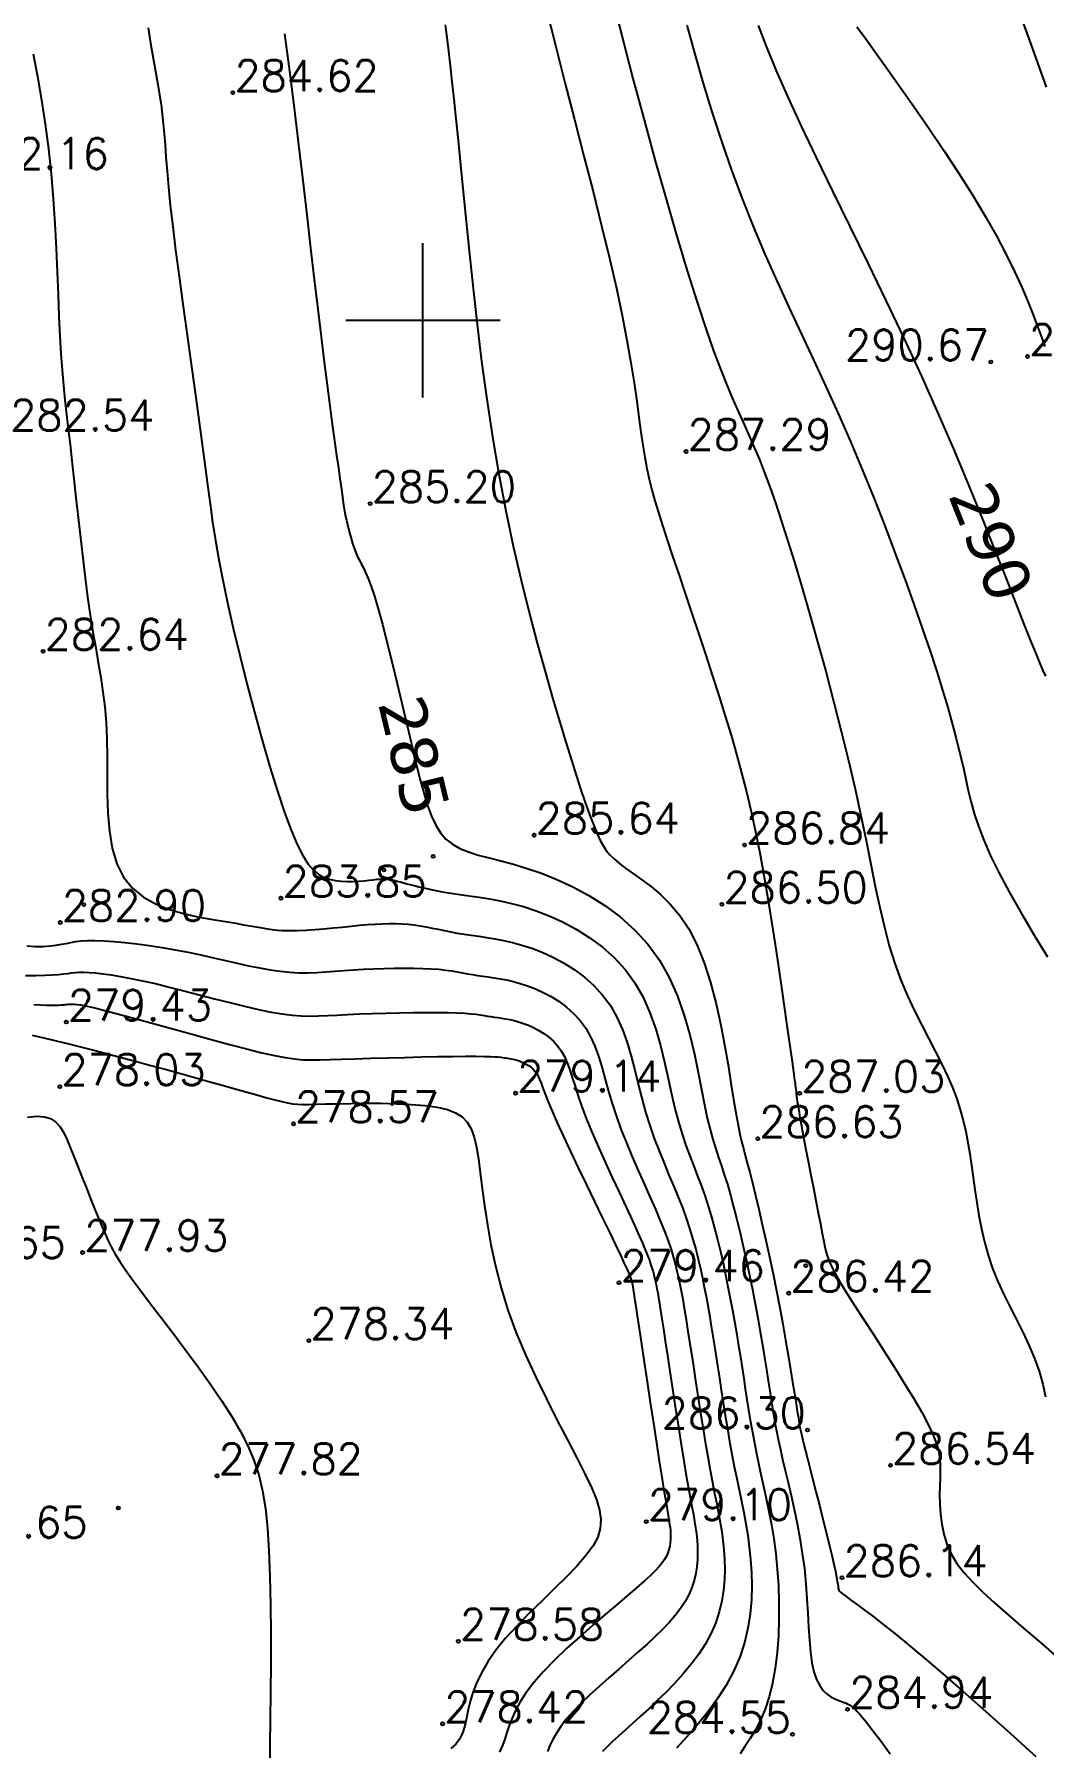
# Model space of a CAD drawing. Extents: x 524954 to 526204, y 9523489 to 9524010.
# Drawn here: x 525587.4 to 525620.1, y 9523853.8 to 9523909.3 of the extents above; entities that cross this region are included whole.
import ezdxf
from ezdxf.enums import TextEntityAlignment as Align

# ---------------------------------------------------------------- set-up
doc = ezdxf.new("R2010")
doc.units = 0
doc.header["$PDMODE"] = 33
doc.header["$PDSIZE"] = 0.1
for name, color, linetype in [('Carroyage', 7, 'Continuous'), ('CN_01_00', 3, 'Continuous'), ('CN_02_00', 4, 'Continuous'), ('CN_05_00', 6, 'Continuous'), ('CN_10_00', 1, 'Continuous'), ('Cotation Courbes de niveau', 7, 'Continuous'), ('TopoAlt', 3, 'Continuous'), ('TOPOJIS', 7, 'Continuous')]:
    doc.layers.add(name, color=color, linetype=linetype)
doc.styles.add('Simplex 1.0', font='Simplex.shx', dxfattribs={"width": 0.99, "height": 1})
doc.styles.add('Verdana 1.0', font='verdana.ttf', dxfattribs={"width": 0.99, "height": 1})

# ---------------------------------------------------------------- blocks, each defined once
blk = doc.blocks.new('TCPOINT M')
at = {"color": 0}
blk.add_point((0, 0), dxfattribs=at)
at = {"layer": 'TopoAlt', "style": 'Simplex 1.0', "width": 0.99}
blk.add_attdef('ALT', (0.15, 0.15), '', height=1, dxfattribs=at)

msp = doc.modelspace()

# ---------------------------------------------------------------- linework, layer by layer
at = {"layer": 'Carroyage'}
for p, q in [((525600, 9523897.5), (525600, 9523902.5)), ((525597.5, 9523900), (525602.5, 9523900))]:
    msp.add_line(p, q, dxfattribs=at)
at = {"layer": 'CN_01_00', "flags": 128}
for points, elevation in [([(525603.99, 9523910.092), (525604.286, 9523908.903), (525604.593, 9523907.702), (525604.902, 9523906.502), (525605.208, 9523905.318), (525605.504, 9523904.166), (525605.782, 9523903.059), (525606.037, 9523902.012), (525606.26, 9523901.04), (525606.447, 9523900.155), (525606.602, 9523899.353), (525606.728, 9523898.628), (525606.832, 9523897.975), (525606.917, 9523897.387), (525606.989, 9523896.858), (525607.054, 9523896.383), (525607.115, 9523895.954), (525607.178, 9523895.565), (525607.246, 9523895.204), (525607.321, 9523894.858), (525607.406, 9523894.513), (525607.504, 9523894.157), (525607.618, 9523893.777), (525607.75, 9523893.359), (525607.904, 9523892.89), (525608.08, 9523892.361), (525608.275, 9523891.781), (525608.484, 9523891.159), (525608.704, 9523890.506), (525608.928, 9523889.836), (525609.153, 9523889.157), (525609.374, 9523888.482), (525609.586, 9523887.822), (525609.784, 9523887.185), (525609.971, 9523886.565), (525610.146, 9523885.955), (525610.311, 9523885.346), (525610.468, 9523884.73), (525610.617, 9523884.099), (525610.76, 9523883.443), (525610.898, 9523882.756), (525611.031, 9523882.032), (525611.16, 9523881.284), (525611.283, 9523880.53), (525611.399, 9523879.786), (525611.506, 9523879.068), (525611.604, 9523878.395), (525611.692, 9523877.781), (525611.767, 9523877.245), (525611.83, 9523876.799), (525611.882, 9523876.435), (525611.923, 9523876.144), (525611.956, 9523875.915), (525611.981, 9523875.736), (525612.001, 9523875.597), (525612.016, 9523875.487), (525612.028, 9523875.396), (525612.039, 9523875.313), (525612.048, 9523875.235), (525612.057, 9523875.162), (525612.065, 9523875.091), (525612.073, 9523875.02), (525612.082, 9523874.947), (525612.091, 9523874.872), (525612.102, 9523874.792), (525612.114, 9523874.704), (525612.128, 9523874.605), (525612.147, 9523874.487), (525612.17, 9523874.346), (525612.2, 9523874.177), (525612.237, 9523873.972), (525612.283, 9523873.727), (525612.338, 9523873.436), (525612.403, 9523873.097), (525612.476, 9523872.72), (525612.554, 9523872.319), (525612.635, 9523871.907), (525612.714, 9523871.499), (525612.79, 9523871.108), (525612.86, 9523870.748), (525612.92, 9523870.433), (525612.969, 9523870.171), (525613.015, 9523869.951), (525613.066, 9523869.755), (525613.131, 9523869.565), (525613.218, 9523869.366), (525613.335, 9523869.138), (525613.492, 9523868.867), (525613.698, 9523868.533), (525613.956, 9523868.127), (525614.256, 9523867.66), (525614.585, 9523867.151), (525614.927, 9523866.619), (525615.269, 9523866.082), (525615.596, 9523865.559), (525615.895, 9523865.068), (525616.15, 9523864.627), (525616.351, 9523864.251), (525616.501, 9523863.931), (525616.608, 9523863.657), (525616.678, 9523863.414), (525616.719, 9523863.192), (525616.737, 9523862.977), (525616.739, 9523862.758), (525616.733, 9523862.522), (525616.724, 9523862.26), (525616.72, 9523861.974), (525616.725, 9523861.669), (525616.745, 9523861.352), (525616.787, 9523861.026), (525616.856, 9523860.698), (525616.957, 9523860.373), (525617.097, 9523860.057), (525617.28, 9523859.751), (525617.51, 9523859.449), (525617.789, 9523859.142), (525618.118, 9523858.819), (525618.501, 9523858.47), (525618.939, 9523858.087), (525619.435, 9523857.659), (525619.991, 9523857.177), (525620.605, 9523856.636)], 287), ([(525608.541, 9523909.55), (525608.798, 9523908.614), (525609.072, 9523907.667), (525609.362, 9523906.714), (525609.67, 9523905.764), (525609.994, 9523904.825), (525610.336, 9523903.906), (525610.694, 9523903.01), (525611.066, 9523902.136), (525611.45, 9523901.276), (525611.842, 9523900.424), (525612.24, 9523899.575), (525612.641, 9523898.721), (525613.042, 9523897.857), (525613.44, 9523896.977), (525613.832, 9523896.077), (525614.215, 9523895.164), (525614.586, 9523894.249), (525614.943, 9523893.343), (525615.283, 9523892.455), (525615.602, 9523891.596), (525615.898, 9523890.776), (525616.167, 9523890.005), (525616.409, 9523889.291), (525616.624, 9523888.632), (525616.813, 9523888.024), (525616.98, 9523887.463), (525617.127, 9523886.944), (525617.255, 9523886.462), (525617.367, 9523886.014), (525617.465, 9523885.594), (525617.552, 9523885.198), (525617.636, 9523884.815), (525617.728, 9523884.431), (525617.837, 9523884.037), (525617.974, 9523883.618), (525618.146, 9523883.164), (525618.366, 9523882.663), (525618.642, 9523882.101), (525618.979, 9523881.474), (525619.365, 9523880.797), (525619.783, 9523880.095), (525620.215, 9523879.388)], 289), ([(525614.045, 9523909.505), (525614.305, 9523909.144), (525614.62, 9523908.704), (525614.997, 9523908.178), (525615.423, 9523907.578), (525615.884, 9523906.92), (525616.366, 9523906.221), (525616.853, 9523905.5), (525617.33, 9523904.774), (525617.783, 9523904.059), (525618.198, 9523903.373), (525618.562, 9523902.73), (525618.876, 9523902.133), (525619.147, 9523901.581), (525619.379, 9523901.072), (525619.576, 9523900.606), (525619.745, 9523900.182), (525619.889, 9523899.798), (525620.013, 9523899.456), (525620.124, 9523899.148)], 291), ([(525587.383, 9523908.63), (525587.523, 9523907.888), (525587.655, 9523907.127), (525587.776, 9523906.348), (525587.879, 9523905.552), (525587.964, 9523904.743), (525588.031, 9523903.929), (525588.084, 9523903.12), (525588.126, 9523902.326), (525588.16, 9523901.555), (525588.19, 9523900.819), (525588.218, 9523900.127), (525588.248, 9523899.489), (525588.283, 9523898.91), (525588.322, 9523898.381), (525588.366, 9523897.886), (525588.414, 9523897.413), (525588.465, 9523896.947), (525588.521, 9523896.473), (525588.579, 9523895.978), (525588.64, 9523895.447), (525588.704, 9523894.87), (525588.771, 9523894.256), (525588.84, 9523893.616), (525588.913, 9523892.962), (525588.988, 9523892.306), (525589.066, 9523891.661), (525589.148, 9523891.038), (525589.233, 9523890.45), (525589.321, 9523889.904), (525589.409, 9523889.394), (525589.494, 9523888.907), (525589.574, 9523888.434), (525589.644, 9523887.962), (525589.703, 9523887.481), (525589.747, 9523886.979), (525589.773, 9523886.445), (525589.78, 9523885.872), (525589.778, 9523885.272), (525589.782, 9523884.661), (525589.802, 9523884.052), (525589.852, 9523883.464), (525589.944, 9523882.91), (525590.092, 9523882.406), (525590.309, 9523881.969), (525590.601, 9523881.609), (525590.957, 9523881.321), (525591.362, 9523881.095), (525591.798, 9523880.921), (525592.25, 9523880.789), (525592.7, 9523880.689), (525593.133, 9523880.612), (525593.532, 9523880.548), (525593.885, 9523880.488), (525594.196, 9523880.432), (525594.474, 9523880.381), (525594.728, 9523880.336), (525594.967, 9523880.298), (525595.199, 9523880.269), (525595.433, 9523880.249), (525595.677, 9523880.24), (525595.939, 9523880.242), (525596.216, 9523880.254), (525596.504, 9523880.273), (525596.797, 9523880.298), (525597.093, 9523880.327), (525597.386, 9523880.356), (525597.671, 9523880.386), (525597.945, 9523880.412), (525598.205, 9523880.434), (525598.449, 9523880.45), (525598.682, 9523880.461), (525598.904, 9523880.466), (525599.116, 9523880.466), (525599.321, 9523880.458), (525599.521, 9523880.445), (525599.717, 9523880.424), (525599.91, 9523880.396), (525600.103, 9523880.362), (525600.297, 9523880.324), (525600.493, 9523880.283), (525600.693, 9523880.241), (525600.898, 9523880.199), (525601.111, 9523880.158), (525601.332, 9523880.121), (525601.563, 9523880.088), (525601.804, 9523880.055), (525602.058, 9523880.019), (525602.323, 9523879.977), (525602.602, 9523879.925), (525602.894, 9523879.858), (525603.201, 9523879.774), (525603.522, 9523879.668), (525603.859, 9523879.537), (525604.204, 9523879.38), (525604.551, 9523879.195), (525604.893, 9523878.981), (525605.222, 9523878.737), (525605.531, 9523878.463), (525605.814, 9523878.155), (525606.064, 9523877.815), (525606.275, 9523877.441), (525606.452, 9523877.039), (525606.603, 9523876.614), (525606.734, 9523876.173), (525606.852, 9523875.721), (525606.964, 9523875.265), (525607.078, 9523874.811), (525607.201, 9523874.365), (525607.337, 9523873.932), (525607.485, 9523873.512), (525607.64, 9523873.105), (525607.8, 9523872.71), (525607.96, 9523872.327), (525608.116, 9523871.955), (525608.265, 9523871.593), (525608.404, 9523871.242), (525608.528, 9523870.899), (525608.639, 9523870.566), (525608.737, 9523870.24), (525608.826, 9523869.921), (525608.905, 9523869.608), (525608.976, 9523869.301), (525609.042, 9523868.997), (525609.102, 9523868.698), (525609.16, 9523868.401), (525609.214, 9523868.103), (525609.267, 9523867.803), (525609.319, 9523867.496), (525609.371, 9523867.179), (525609.423, 9523866.851), (525609.477, 9523866.507), (525609.532, 9523866.145), (525609.591, 9523865.763), (525609.652, 9523865.364), (525609.716, 9523864.954), (525609.783, 9523864.536), (525609.852, 9523864.116), (525609.924, 9523863.698), (525609.998, 9523863.287), (525610.074, 9523862.887), (525610.152, 9523862.503), (525610.23, 9523862.13), (525610.306, 9523861.764), (525610.379, 9523861.401), (525610.447, 9523861.035), (525610.508, 9523860.663), (525610.56, 9523860.28), (525610.601, 9523859.881), (525610.629, 9523859.463), (525610.639, 9523859.027), (525610.627, 9523858.578), (525610.587, 9523858.119), (525610.515, 9523857.653), (525610.405, 9523857.183), (525610.252, 9523856.714), (525610.052, 9523856.248), (525609.803, 9523855.788), (525609.513, 9523855.341), (525609.196, 9523854.911), (525608.863, 9523854.503), (525608.528, 9523854.123), (525608.202, 9523853.775)], 283), ([(525587.137, 9523878.787), (525587.475, 9523878.789), (525587.768, 9523878.795), (525588.01, 9523878.806), (525588.206, 9523878.821), (525588.367, 9523878.838), (525588.504, 9523878.855), (525588.627, 9523878.871), (525588.748, 9523878.884), (525588.876, 9523878.892), (525589.023, 9523878.893), (525589.198, 9523878.887), (525589.403, 9523878.872), (525589.639, 9523878.846), (525589.909, 9523878.808), (525590.212, 9523878.758), (525590.551, 9523878.695), (525590.926, 9523878.617), (525591.339, 9523878.523), (525591.788, 9523878.413), (525592.265, 9523878.292), (525592.759, 9523878.164), (525593.258, 9523878.034), (525593.751, 9523877.909), (525594.226, 9523877.792), (525594.674, 9523877.688), (525595.082, 9523877.604), (525595.443, 9523877.543), (525595.765, 9523877.503), (525596.06, 9523877.48), (525596.341, 9523877.473), (525596.619, 9523877.476), (525596.907, 9523877.488), (525597.216, 9523877.505), (525597.558, 9523877.523), (525597.941, 9523877.541), (525598.357, 9523877.556), (525598.793, 9523877.57), (525599.236, 9523877.58), (525599.673, 9523877.588), (525600.091, 9523877.592), (525600.478, 9523877.592), (525600.821, 9523877.588), (525601.111, 9523877.579), (525601.352, 9523877.566), (525601.551, 9523877.55), (525601.716, 9523877.532), (525601.856, 9523877.513), (525601.977, 9523877.493), (525602.087, 9523877.474), (525602.195, 9523877.456), (525602.306, 9523877.44), (525602.423, 9523877.424), (525602.545, 9523877.407), (525602.673, 9523877.387), (525602.807, 9523877.361), (525602.948, 9523877.329), (525603.095, 9523877.289), (525603.25, 9523877.237), (525603.413, 9523877.174), (525603.579, 9523877.099), (525603.746, 9523877.009), (525603.911, 9523876.906), (525604.069, 9523876.789), (525604.219, 9523876.657), (525604.355, 9523876.509), (525604.475, 9523876.345), (525604.577, 9523876.163), (525604.666, 9523875.962), (525604.749, 9523875.737), (525604.832, 9523875.485), (525604.921, 9523875.202), (525605.024, 9523874.885), (525605.146, 9523874.53), (525605.295, 9523874.134), (525605.474, 9523873.696), (525605.678, 9523873.227), (525605.898, 9523872.738), (525606.127, 9523872.243), (525606.355, 9523871.755), (525606.575, 9523871.286), (525606.779, 9523870.849), (525606.957, 9523870.456), (525607.105, 9523870.119), (525607.224, 9523869.832), (525607.317, 9523869.588), (525607.389, 9523869.381), (525607.444, 9523869.204), (525607.486, 9523869.049), (525607.518, 9523868.909), (525607.545, 9523868.778), (525607.57, 9523868.647), (525607.595, 9523868.508), (525607.622, 9523868.351), (525607.653, 9523868.166), (525607.688, 9523867.943), (525607.73, 9523867.673), (525607.78, 9523867.346), (525607.839, 9523866.953), (525607.91, 9523866.488), (525607.989, 9523865.966), (525608.075, 9523865.404), (525608.164, 9523864.822), (525608.255, 9523864.238), (525608.345, 9523863.67), (525608.431, 9523863.136), (525608.511, 9523862.657), (525608.583, 9523862.244), (525608.646, 9523861.893), (525608.702, 9523861.593), (525608.749, 9523861.335), (525608.79, 9523861.108), (525608.823, 9523860.901), (525608.85, 9523860.705), (525608.87, 9523860.509), (525608.884, 9523860.306), (525608.889, 9523860.094), (525608.883, 9523859.875), (525608.863, 9523859.651), (525608.828, 9523859.424), (525608.775, 9523859.195), (525608.7, 9523858.967), (525608.603, 9523858.739), (525608.481, 9523858.515), (525608.333, 9523858.292), (525608.161, 9523858.068), (525607.966, 9523857.842), (525607.747, 9523857.611), (525607.506, 9523857.374), (525607.243, 9523857.129), (525606.958, 9523856.874), (525606.654, 9523856.607), (525606.338, 9523856.332), (525606.017, 9523856.052), (525605.701, 9523855.771), (525605.396, 9523855.492), (525605.112, 9523855.22), (525604.856, 9523854.958), (525604.637, 9523854.71), (525604.459, 9523854.477), (525604.318, 9523854.259), (525604.205, 9523854.052), (525604.11, 9523853.853), (525604.025, 9523853.658)], 281), ([(525587.348, 9523876.852), (525587.733, 9523876.765), (525588.129, 9523876.672), (525588.536, 9523876.573), (525588.956, 9523876.468), (525589.388, 9523876.358), (525589.829, 9523876.243), (525590.279, 9523876.125), (525590.734, 9523876.003), (525591.193, 9523875.878), (525591.655, 9523875.751), (525592.116, 9523875.623), (525592.576, 9523875.494), (525593.028, 9523875.367), (525593.465, 9523875.244), (525593.882, 9523875.126), (525594.271, 9523875.017), (525594.626, 9523874.918), (525594.942, 9523874.831), (525595.211, 9523874.76), (525595.431, 9523874.704), (525595.615, 9523874.664), (525595.778, 9523874.636), (525595.936, 9523874.62), (525596.107, 9523874.613), (525596.307, 9523874.613), (525596.551, 9523874.618), (525596.856, 9523874.627), (525597.233, 9523874.637), (525597.668, 9523874.645), (525598.143, 9523874.65), (525598.639, 9523874.648), (525599.138, 9523874.637), (525599.621, 9523874.613), (525600.069, 9523874.575), (525600.464, 9523874.52), (525600.792, 9523874.444), (525601.056, 9523874.342), (525601.266, 9523874.208), (525601.429, 9523874.036), (525601.555, 9523873.821), (525601.652, 9523873.555), (525601.728, 9523873.233), (525601.793, 9523872.85), (525601.855, 9523872.4), (525601.92, 9523871.89), (525601.995, 9523871.326), (525602.086, 9523870.716), (525602.201, 9523870.067), (525602.346, 9523869.385), (525602.527, 9523868.678), (525602.751, 9523867.954), (525603.021, 9523867.219), (525603.328, 9523866.484), (525603.66, 9523865.759), (525604.003, 9523865.055), (525604.345, 9523864.383), (525604.674, 9523863.752), (525604.976, 9523863.173), (525605.239, 9523862.656), (525605.453, 9523862.209), (525605.612, 9523861.821), (525605.714, 9523861.48), (525605.757, 9523861.173), (525605.738, 9523860.886), (525605.654, 9523860.606), (525605.503, 9523860.319), (525605.281, 9523860.014), (525604.99, 9523859.679), (525604.643, 9523859.317), (525604.258, 9523858.936), (525603.852, 9523858.54), (525603.441, 9523858.137), (525603.043, 9523857.732), (525602.675, 9523857.331), (525602.355, 9523856.942), (525602.094, 9523856.568), (525601.889, 9523856.213), (525601.733, 9523855.879), (525601.615, 9523855.568), (525601.529, 9523855.282), (525601.466, 9523855.023), (525601.417, 9523854.792), (525601.375, 9523854.592), (525601.333, 9523854.424), (525601.287, 9523854.284), (525601.238, 9523854.166), (525601.185, 9523854.067), (525601.125, 9523853.981), (525601.06, 9523853.904), (525600.986, 9523853.83), (525600.904, 9523853.755)], 279)]:
    msp.add_lwpolyline(points, dxfattribs=dict(at, elevation=elevation))
at = {"layer": 'CN_02_00', "flags": 128}
for points, elevation in [([(525606.116, 9523910.484), (525606.447, 9523909.173), (525606.795, 9523907.833), (525607.153, 9523906.488), (525607.516, 9523905.164), (525607.876, 9523903.887), (525608.226, 9523902.681), (525608.559, 9523901.571), (525608.869, 9523900.583), (525609.15, 9523899.734), (525609.404, 9523899.013), (525609.635, 9523898.399), (525609.845, 9523897.873), (525610.04, 9523897.416), (525610.221, 9523897.008), (525610.393, 9523896.629), (525610.559, 9523896.261), (525610.722, 9523895.885), (525610.886, 9523895.489), (525611.052, 9523895.065), (525611.224, 9523894.603), (525611.404, 9523894.092), (525611.596, 9523893.523), (525611.8, 9523892.886), (525612.021, 9523892.171), (525612.26, 9523891.374), (525612.512, 9523890.508), (525612.771, 9523889.589), (525613.032, 9523888.636), (525613.29, 9523887.667), (525613.538, 9523886.698), (525613.771, 9523885.747), (525613.983, 9523884.833), (525614.171, 9523883.969), (525614.338, 9523883.157), (525614.492, 9523882.391), (525614.638, 9523881.671), (525614.782, 9523880.993), (525614.931, 9523880.354), (525615.091, 9523879.75), (525615.268, 9523879.18), (525615.466, 9523878.64), (525615.682, 9523878.128), (525615.908, 9523877.642), (525616.138, 9523877.18), (525616.367, 9523876.74), (525616.587, 9523876.32), (525616.793, 9523875.917), (525616.979, 9523875.531), (525617.138, 9523875.159), (525617.274, 9523874.796), (525617.388, 9523874.441), (525617.485, 9523874.088), (525617.567, 9523873.735), (525617.636, 9523873.378), (525617.697, 9523873.014), (525617.753, 9523872.638), (525617.806, 9523872.248), (525617.86, 9523871.846), (525617.919, 9523871.434), (525617.988, 9523871.015), (525618.07, 9523870.589), (525618.169, 9523870.161), (525618.288, 9523869.732), (525618.433, 9523869.305), (525618.604, 9523868.882), (525618.797, 9523868.462), (525619.002, 9523868.044), (525619.213, 9523867.629), (525619.42, 9523867.215), (525619.616, 9523866.802), (525619.794, 9523866.388), (525619.944, 9523865.975), (525620.062, 9523865.56), (525620.149, 9523865.147)], 288), ([(525619.09, 9523910.542), (525619.612, 9523909.092), (525620.168, 9523907.55)], 292), ([(525591.105, 9523909.47), (525591.197, 9523908.91), (525591.28, 9523908.427), (525591.354, 9523908.006), (525591.419, 9523907.635), (525591.476, 9523907.298), (525591.524, 9523906.983), (525591.564, 9523906.676), (525591.597, 9523906.364), (525591.625, 9523906.035), (525591.653, 9523905.676), (525591.683, 9523905.277), (525591.719, 9523904.825), (525591.765, 9523904.309), (525591.824, 9523903.717), (525591.9, 9523903.038), (525591.994, 9523902.266), (525592.105, 9523901.418), (525592.226, 9523900.517), (525592.354, 9523899.589), (525592.485, 9523898.655), (525592.613, 9523897.739), (525592.734, 9523896.866), (525592.844, 9523896.058), (525592.94, 9523895.332), (525593.026, 9523894.672), (525593.109, 9523894.056), (525593.193, 9523893.462), (525593.287, 9523892.867), (525593.394, 9523892.248), (525593.522, 9523891.584), (525593.677, 9523890.85), (525593.861, 9523890.035), (525594.072, 9523889.155), (525594.302, 9523888.239), (525594.545, 9523887.313), (525594.795, 9523886.405), (525595.045, 9523885.541), (525595.288, 9523884.75), (525595.518, 9523884.059), (525595.73, 9523883.487), (525595.927, 9523883.028), (525596.111, 9523882.669), (525596.287, 9523882.396), (525596.457, 9523882.196), (525596.627, 9523882.056), (525596.799, 9523881.963), (525596.976, 9523881.902), (525597.163, 9523881.862), (525597.354, 9523881.839), (525597.547, 9523881.83), (525597.737, 9523881.831), (525597.92, 9523881.841), (525598.092, 9523881.856), (525598.249, 9523881.873), (525598.386, 9523881.889), (525598.502, 9523881.902), (525598.6, 9523881.911), (525598.687, 9523881.915), (525598.768, 9523881.914), (525598.851, 9523881.906), (525598.94, 9523881.892), (525599.043, 9523881.871), (525599.164, 9523881.842), (525599.309, 9523881.804), (525599.478, 9523881.76), (525599.669, 9523881.711), (525599.881, 9523881.658), (525600.111, 9523881.605), (525600.359, 9523881.552), (525600.622, 9523881.501), (525600.9, 9523881.454), (525601.191, 9523881.411), (525601.495, 9523881.37), (525601.814, 9523881.326), (525602.148, 9523881.273), (525602.499, 9523881.207), (525602.867, 9523881.123), (525603.253, 9523881.017), (525603.658, 9523880.883), (525604.082, 9523880.719), (525604.516, 9523880.52), (525604.953, 9523880.288), (525605.383, 9523880.018), (525605.798, 9523879.712), (525606.188, 9523879.366), (525606.544, 9523878.979), (525606.858, 9523878.55), (525607.124, 9523878.08), (525607.345, 9523877.577), (525607.53, 9523877.052), (525607.685, 9523876.517), (525607.817, 9523875.981), (525607.935, 9523875.456), (525608.045, 9523874.952), (525608.154, 9523874.481), (525608.268, 9523874.05), (525608.388, 9523873.654), (525608.511, 9523873.288), (525608.636, 9523872.943), (525608.762, 9523872.613), (525608.887, 9523872.289), (525609.009, 9523871.965), (525609.127, 9523871.634), (525609.239, 9523871.29), (525609.346, 9523870.933), (525609.448, 9523870.566), (525609.544, 9523870.191), (525609.635, 9523869.81), (525609.722, 9523869.426), (525609.804, 9523869.041), (525609.881, 9523868.658), (525609.954, 9523868.277), (525610.024, 9523867.901), (525610.09, 9523867.529), (525610.152, 9523867.161), (525610.212, 9523866.798), (525610.27, 9523866.44), (525610.325, 9523866.088), (525610.379, 9523865.741), (525610.431, 9523865.4), (525610.484, 9523865.064), (525610.537, 9523864.729), (525610.592, 9523864.393), (525610.651, 9523864.055), (525610.713, 9523863.712), (525610.781, 9523863.362), (525610.855, 9523863.003), (525610.936, 9523862.632), (525611.021, 9523862.248), (525611.108, 9523861.849), (525611.194, 9523861.433), (525611.276, 9523860.999), (525611.35, 9523860.544), (525611.414, 9523860.067), (525611.466, 9523859.566), (525611.502, 9523859.042), (525611.521, 9523858.501), (525611.521, 9523857.953), (525611.502, 9523857.407), (525611.463, 9523856.873), (525611.401, 9523856.359), (525611.316, 9523855.876), (525611.207, 9523855.433), (525611.073, 9523855.035), (525610.921, 9523854.681), (525610.757, 9523854.365), (525610.587, 9523854.08), (525610.42, 9523853.822), (525610.261, 9523853.584)], 284), ([(525600.719, 9523909.566), (525600.771, 9523909.154), (525600.823, 9523908.715), (525600.878, 9523908.242), (525600.936, 9523907.725), (525600.998, 9523907.154), (525601.065, 9523906.521), (525601.137, 9523905.817), (525601.216, 9523905.034), (525601.303, 9523904.161), (525601.398, 9523903.194), (525601.503, 9523902.145), (525601.62, 9523901.03), (525601.751, 9523899.865), (525601.897, 9523898.665), (525602.062, 9523897.446), (525602.245, 9523896.223), (525602.45, 9523895.014), (525602.676, 9523893.832), (525602.92, 9523892.686), (525603.175, 9523891.585), (525603.436, 9523890.535), (525603.696, 9523889.546), (525603.951, 9523888.625), (525604.194, 9523887.78), (525604.419, 9523887.018), (525604.623, 9523886.346), (525604.805, 9523885.757), (525604.967, 9523885.245), (525605.113, 9523884.802), (525605.242, 9523884.42), (525605.359, 9523884.091), (525605.464, 9523883.808), (525605.56, 9523883.563), (525605.65, 9523883.35), (525605.737, 9523883.161), (525605.83, 9523882.993), (525605.933, 9523882.838), (525606.052, 9523882.691), (525606.194, 9523882.548), (525606.365, 9523882.402), (525606.569, 9523882.248), (525606.812, 9523882.08), (525607.085, 9523881.889), (525607.381, 9523881.667), (525607.689, 9523881.406), (525608.001, 9523881.095), (525608.307, 9523880.728), (525608.598, 9523880.295), (525608.865, 9523879.787), (525609.101, 9523879.201), (525609.307, 9523878.555), (525609.485, 9523877.872), (525609.639, 9523877.175), (525609.77, 9523876.488), (525609.882, 9523875.832), (525609.978, 9523875.233), (525610.06, 9523874.712), (525610.131, 9523874.285), (525610.195, 9523873.94), (525610.253, 9523873.655), (525610.31, 9523873.41), (525610.367, 9523873.185), (525610.428, 9523872.958), (525610.496, 9523872.71), (525610.573, 9523872.419), (525610.662, 9523872.07), (525610.761, 9523871.667), (525610.868, 9523871.217), (525610.98, 9523870.73), (525611.096, 9523870.214), (525611.212, 9523869.678), (525611.327, 9523869.13), (525611.439, 9523868.578), (525611.544, 9523868.031), (525611.643, 9523867.496), (525611.734, 9523866.98), (525611.818, 9523866.491), (525611.895, 9523866.034), (525611.963, 9523865.618), (525612.022, 9523865.248), (525612.072, 9523864.933), (525612.112, 9523864.675), (525612.147, 9523864.462), (525612.179, 9523864.278), (525612.211, 9523864.107), (525612.248, 9523863.933), (525612.292, 9523863.741), (525612.348, 9523863.513), (525612.418, 9523863.234), (525612.505, 9523862.893), (525612.606, 9523862.502), (525612.715, 9523862.076), (525612.828, 9523861.633), (525612.941, 9523861.189), (525613.049, 9523860.76), (525613.147, 9523860.363), (525613.23, 9523860.014), (525613.295, 9523859.726), (525613.345, 9523859.496), (525613.38, 9523859.315), (525613.405, 9523859.178), (525613.421, 9523859.076), (525613.432, 9523859.003), (525613.44, 9523858.951), (525613.448, 9523858.913), (525613.46, 9523858.882), (525613.479, 9523858.853), (525613.512, 9523858.82), (525613.563, 9523858.778), (525613.639, 9523858.721), (525613.743, 9523858.646), (525613.881, 9523858.545), (525614.06, 9523858.414), (525614.282, 9523858.248), (525614.555, 9523858.041), (525614.881, 9523857.788), (525615.265, 9523857.481), (525615.713, 9523857.116), (525616.228, 9523856.686), (525616.815, 9523856.186), (525617.478, 9523855.61), (525618.217, 9523854.958), (525619.011, 9523854.247), (525619.836, 9523853.504)], 286), ([(525587.184, 9523879.752), (525587.452, 9523879.729), (525587.705, 9523879.729), (525587.934, 9523879.745), (525588.13, 9523879.768), (525588.301, 9523879.797), (525588.457, 9523879.827), (525588.609, 9523879.857), (525588.768, 9523879.885), (525588.942, 9523879.906), (525589.144, 9523879.92), (525589.384, 9523879.923), (525589.668, 9523879.913), (525589.993, 9523879.89), (525590.352, 9523879.856), (525590.737, 9523879.811), (525591.141, 9523879.756), (525591.558, 9523879.692), (525591.981, 9523879.62), (525592.401, 9523879.54), (525592.814, 9523879.453), (525593.216, 9523879.364), (525593.608, 9523879.273), (525593.989, 9523879.186), (525594.357, 9523879.103), (525594.712, 9523879.03), (525595.053, 9523878.969), (525595.379, 9523878.922), (525595.691, 9523878.892), (525595.99, 9523878.878), (525596.282, 9523878.877), (525596.569, 9523878.885), (525596.856, 9523878.901), (525597.146, 9523878.922), (525597.443, 9523878.945), (525597.752, 9523878.967), (525598.073, 9523878.987), (525598.403, 9523879.003), (525598.737, 9523879.015), (525599.07, 9523879.023), (525599.394, 9523879.027), (525599.706, 9523879.025), (525600, 9523879.018), (525600.269, 9523879.006), (525600.511, 9523878.987), (525600.727, 9523878.964), (525600.924, 9523878.937), (525601.104, 9523878.908), (525601.274, 9523878.877), (525601.437, 9523878.846), (525601.599, 9523878.816), (525601.763, 9523878.788), (525601.934, 9523878.764), (525602.114, 9523878.739), (525602.301, 9523878.713), (525602.498, 9523878.682), (525602.704, 9523878.643), (525602.921, 9523878.594), (525603.148, 9523878.531), (525603.386, 9523878.453), (525603.636, 9523878.356), (525603.891, 9523878.239), (525604.149, 9523878.102), (525604.402, 9523877.944), (525604.646, 9523877.763), (525604.875, 9523877.56), (525605.085, 9523877.332), (525605.269, 9523877.08), (525605.426, 9523876.802), (525605.559, 9523876.5), (525605.676, 9523876.175), (525605.783, 9523875.829), (525605.887, 9523875.461), (525605.994, 9523875.075), (525606.112, 9523874.671), (525606.248, 9523874.25), (525606.405, 9523873.814), (525606.581, 9523873.369), (525606.769, 9523872.921), (525606.963, 9523872.477), (525607.157, 9523872.041), (525607.346, 9523871.62), (525607.522, 9523871.221), (525607.68, 9523870.849), (525607.816, 9523870.509), (525607.931, 9523870.199), (525608.027, 9523869.914), (525608.107, 9523869.651), (525608.175, 9523869.406), (525608.231, 9523869.175), (525608.28, 9523868.953), (525608.324, 9523868.738), (525608.365, 9523868.524), (525608.405, 9523868.306), (525608.445, 9523868.077), (525608.486, 9523867.831), (525608.529, 9523867.561), (525608.576, 9523867.262), (525608.628, 9523866.927), (525608.686, 9523866.549), (525608.75, 9523866.126), (525608.821, 9523865.665), (525608.896, 9523865.179), (525608.974, 9523864.679), (525609.054, 9523864.177), (525609.134, 9523863.684), (525609.214, 9523863.212), (525609.292, 9523862.772), (525609.367, 9523862.373), (525609.438, 9523862.011), (525609.504, 9523861.679), (525609.564, 9523861.368), (525609.618, 9523861.072), (525609.666, 9523860.782), (525609.705, 9523860.493), (525609.735, 9523860.195), (525609.756, 9523859.884), (525609.764, 9523859.56), (525609.755, 9523859.227), (525609.725, 9523858.885), (525609.671, 9523858.538), (525609.59, 9523858.189), (525609.476, 9523857.84), (525609.328, 9523857.493), (525609.142, 9523857.152), (525608.923, 9523856.816), (525608.679, 9523856.49), (525608.415, 9523856.173), (525608.137, 9523855.867), (525607.854, 9523855.575), (525607.571, 9523855.298), (525607.294, 9523855.037), (525607.029, 9523854.793), (525606.779, 9523854.567), (525606.546, 9523854.357), (525606.33, 9523854.162), (525606.134, 9523853.982), (525605.959, 9523853.814), (525605.807, 9523853.658)], 282), ([(525587.204, 9523874.195), (525587.504, 9523874.23), (525587.748, 9523874.216), (525587.947, 9523874.155), (525588.109, 9523874.049), (525588.244, 9523873.9), (525588.362, 9523873.711), (525588.472, 9523873.485), (525588.584, 9523873.222), (525588.704, 9523872.927), (525588.831, 9523872.608), (525588.964, 9523872.273), (525589.099, 9523871.93), (525589.233, 9523871.59), (525589.364, 9523871.26), (525589.489, 9523870.949), (525589.605, 9523870.667), (525589.711, 9523870.418), (525589.813, 9523870.192), (525589.921, 9523869.978), (525590.043, 9523869.761), (525590.187, 9523869.53), (525590.362, 9523869.271), (525590.577, 9523868.97), (525590.839, 9523868.616), (525591.155, 9523868.199), (525591.514, 9523867.728), (525591.902, 9523867.217), (525592.306, 9523866.678), (525592.713, 9523866.124), (525593.109, 9523865.57), (525593.48, 9523865.027), (525593.813, 9523864.51), (525594.098, 9523864.025), (525594.335, 9523863.56), (525594.529, 9523863.097), (525594.685, 9523862.617), (525594.808, 9523862.102), (525594.901, 9523861.533), (525594.969, 9523860.893), (525595.016, 9523860.163), (525595.047, 9523859.332), (525595.065, 9523858.425), (525595.073, 9523857.475), (525595.072, 9523856.513), (525595.065, 9523855.571), (525595.056, 9523854.683), (525595.047, 9523853.88), (525595.04, 9523853.196)], 278)]:
    msp.add_lwpolyline(points, dxfattribs=dict(at, elevation=elevation))
at = {"layer": 'CN_05_00', "elevation": 285, "flags": 128}
msp.add_lwpolyline([(525595.522, 9523909.277), (525595.678, 9523908.066), (525595.828, 9523906.865), (525595.971, 9523905.684), (525596.108, 9523904.531), (525596.238, 9523903.414), (525596.363, 9523902.34), (525596.481, 9523901.319), (525596.593, 9523900.358), (525596.7, 9523899.464), (525596.801, 9523898.646), (525596.896, 9523897.901), (525596.984, 9523897.229), (525597.065, 9523896.626), (525597.139, 9523896.093), (525597.205, 9523895.625), (525597.263, 9523895.222), (525597.311, 9523894.881), (525597.351, 9523894.6), (525597.383, 9523894.369), (525597.41, 9523894.18), (525597.433, 9523894.023), (525597.453, 9523893.889), (525597.474, 9523893.768), (525597.496, 9523893.65), (525597.522, 9523893.527), (525597.553, 9523893.391), (525597.589, 9523893.244), (525597.629, 9523893.089), (525597.674, 9523892.931), (525597.722, 9523892.774), (525597.773, 9523892.622), (525597.827, 9523892.478), (525597.883, 9523892.347), (525597.941, 9523892.23), (525598.003, 9523892.114), (525598.071, 9523891.987), (525598.145, 9523891.832), (525598.229, 9523891.637), (525598.323, 9523891.386), (525598.429, 9523891.065), (525598.55, 9523890.659), (525598.686, 9523890.161), (525598.834, 9523889.585), (525598.991, 9523888.952), (525599.153, 9523888.284), (525599.315, 9523887.603), (525599.475, 9523886.929), (525599.628, 9523886.283), (525599.771, 9523885.687), (525599.902, 9523885.158), (525600.025, 9523884.696), (525600.147, 9523884.294), (525600.273, 9523883.949), (525600.411, 9523883.656), (525600.566, 9523883.409), (525600.744, 9523883.204), (525600.953, 9523883.036), (525601.197, 9523882.9), (525601.477, 9523882.786), (525601.79, 9523882.687), (525602.137, 9523882.593), (525602.516, 9523882.496), (525602.927, 9523882.386), (525603.368, 9523882.256), (525603.838, 9523882.096), (525604.334, 9523881.898), (525604.847, 9523881.66), (525605.366, 9523881.38), (525605.88, 9523881.055), (525606.376, 9523880.686), (525606.845, 9523880.268), (525607.274, 9523879.802), (525607.653, 9523879.285), (525607.972, 9523878.719), (525608.238, 9523878.115), (525608.456, 9523877.491), (525608.635, 9523876.861), (525608.783, 9523876.24), (525608.905, 9523875.646), (525609.011, 9523875.092), (525609.107, 9523874.596), (525609.2, 9523874.167), (525609.291, 9523873.797), (525609.382, 9523873.472), (525609.473, 9523873.177), (525609.565, 9523872.899), (525609.657, 9523872.624), (525609.752, 9523872.338), (525609.85, 9523872.027), (525609.951, 9523871.68), (525610.054, 9523871.3), (525610.158, 9523870.891), (525610.262, 9523870.46), (525610.366, 9523870.012), (525610.467, 9523869.552), (525610.566, 9523869.085), (525610.66, 9523868.618), (525610.749, 9523868.154), (525610.833, 9523867.698), (525610.912, 9523867.254), (525610.985, 9523866.826), (525611.053, 9523866.416), (525611.116, 9523866.029), (525611.173, 9523865.668), (525611.225, 9523865.337), (525611.272, 9523865.038), (525611.315, 9523864.763), (525611.358, 9523864.504), (525611.402, 9523864.25), (525611.449, 9523863.994), (525611.503, 9523863.726), (525611.565, 9523863.437), (525611.637, 9523863.118), (525611.721, 9523862.762), (525611.813, 9523862.372), (525611.911, 9523861.952), (525612.01, 9523861.508), (525612.107, 9523861.044), (525612.197, 9523860.566), (525612.276, 9523860.078), (525612.342, 9523859.586), (525612.39, 9523859.095), (525612.426, 9523858.61), (525612.454, 9523858.14), (525612.479, 9523857.691), (525612.506, 9523857.269), (525612.541, 9523856.881), (525612.588, 9523856.536), (525612.652, 9523856.238), (525612.737, 9523855.993), (525612.84, 9523855.796), (525612.955, 9523855.642), (525613.078, 9523855.524), (525613.203, 9523855.436), (525613.325, 9523855.371), (525613.439, 9523855.323), (525613.54, 9523855.286), (525613.625, 9523855.254), (525613.694, 9523855.225), (525613.752, 9523855.198), (525613.799, 9523855.173), (525613.841, 9523855.147), (525613.878, 9523855.12), (525613.914, 9523855.091), (525613.952, 9523855.058), (525613.995, 9523855.019), (525614.052, 9523854.963), (525614.129, 9523854.878), (525614.236, 9523854.752), (525614.38, 9523854.572), (525614.57, 9523854.326), (525614.814, 9523854.003), (525615.121, 9523853.589)], dxfattribs=at)
at = {"layer": 'CN_10_00', "flags": 128}
for points, elevation in [([(525610.849, 9523909.54), (525611.114, 9523908.847), (525611.429, 9523908.079), (525611.802, 9523907.228), (525612.237, 9523906.287), (525612.726, 9523905.267), (525613.256, 9523904.179), (525613.816, 9523903.038), (525614.395, 9523901.855), (525614.982, 9523900.645), (525615.565, 9523899.419), (525616.132, 9523898.191), (525616.673, 9523896.975), (525617.185, 9523895.786), (525617.663, 9523894.642), (525618.105, 9523893.558), (525618.507, 9523892.551), (525618.867, 9523891.638), (525619.18, 9523890.835), (525619.445, 9523890.16), (525619.66, 9523889.622), (525619.829, 9523889.207), (525619.961, 9523888.893), (525620.063, 9523888.658), (525620.141, 9523888.482)], 290), ([(525587.412, 9523877.847), (525587.627, 9523877.837), (525587.812, 9523877.83), (525587.968, 9523877.827), (525588.099, 9523877.826), (525588.207, 9523877.828), (525588.295, 9523877.832), (525588.366, 9523877.838), (525588.424, 9523877.844), (525588.474, 9523877.85), (525588.519, 9523877.856), (525588.562, 9523877.861), (525588.609, 9523877.864), (525588.662, 9523877.864), (525588.727, 9523877.862), (525588.812, 9523877.853), (525588.927, 9523877.835), (525589.081, 9523877.805), (525589.283, 9523877.761), (525589.543, 9523877.698), (525589.871, 9523877.614), (525590.277, 9523877.506), (525590.763, 9523877.373), (525591.315, 9523877.22), (525591.91, 9523877.055), (525592.527, 9523876.883), (525593.144, 9523876.714), (525593.741, 9523876.553), (525594.294, 9523876.408), (525594.784, 9523876.287), (525595.194, 9523876.194), (525595.539, 9523876.128), (525595.839, 9523876.084), (525596.113, 9523876.06), (525596.383, 9523876.051), (525596.667, 9523876.054), (525596.988, 9523876.064), (525597.364, 9523876.079), (525597.809, 9523876.094), (525598.311, 9523876.109), (525598.848, 9523876.124), (525599.402, 9523876.137), (525599.951, 9523876.149), (525600.476, 9523876.159), (525600.957, 9523876.166), (525601.374, 9523876.17), (525601.712, 9523876.17), (525601.976, 9523876.168), (525602.178, 9523876.163), (525602.328, 9523876.157), (525602.437, 9523876.149), (525602.516, 9523876.14), (525602.575, 9523876.131), (525602.626, 9523876.123), (525602.678, 9523876.116), (525602.732, 9523876.108), (525602.788, 9523876.101), (525602.847, 9523876.091), (525602.909, 9523876.079), (525602.975, 9523876.065), (525603.043, 9523876.046), (525603.115, 9523876.022), (525603.189, 9523875.993), (525603.266, 9523875.958), (525603.344, 9523875.917), (525603.42, 9523875.869), (525603.493, 9523875.815), (525603.562, 9523875.754), (525603.625, 9523875.685), (525603.681, 9523875.609), (525603.729, 9523875.524), (525603.774, 9523875.424), (525603.822, 9523875.298), (525603.881, 9523875.141), (525603.956, 9523874.942), (525604.053, 9523874.695), (525604.18, 9523874.389), (525604.342, 9523874.019), (525604.543, 9523873.579), (525604.774, 9523873.084), (525605.027, 9523872.555), (525605.29, 9523872.01), (525605.553, 9523871.469), (525605.804, 9523870.951), (525606.035, 9523870.476), (525606.234, 9523870.064), (525606.394, 9523869.728), (525606.516, 9523869.465), (525606.607, 9523869.263), (525606.671, 9523869.112), (525606.714, 9523869.002), (525606.74, 9523868.923), (525606.756, 9523868.865), (525606.766, 9523868.818), (525606.775, 9523868.77), (525606.786, 9523868.71), (525606.8, 9523868.625), (525606.819, 9523868.501), (525606.847, 9523868.325), (525606.883, 9523868.084), (525606.931, 9523867.766), (525606.993, 9523867.357), (525607.069, 9523866.851), (525607.158, 9523866.267), (525607.254, 9523865.63), (525607.355, 9523864.965), (525607.456, 9523864.298), (525607.555, 9523863.655), (525607.647, 9523863.061), (525607.729, 9523862.541), (525607.798, 9523862.114), (525607.854, 9523861.775), (525607.899, 9523861.508), (525607.934, 9523861.302), (525607.961, 9523861.144), (525607.981, 9523861.02), (525607.995, 9523860.918), (525608.005, 9523860.824), (525608.011, 9523860.727), (525608.014, 9523860.627), (525608.011, 9523860.523), (525608.002, 9523860.417), (525607.985, 9523860.31), (525607.96, 9523860.201), (525607.924, 9523860.093), (525607.878, 9523859.985), (525607.819, 9523859.878), (525607.743, 9523859.767), (525607.644, 9523859.647), (525607.517, 9523859.511), (525607.356, 9523859.355), (525607.158, 9523859.174), (525606.915, 9523858.961), (525606.623, 9523858.71), (525606.28, 9523858.42), (525605.897, 9523858.096), (525605.489, 9523857.746), (525605.071, 9523857.379), (525604.658, 9523857.003), (525604.264, 9523856.627), (525603.904, 9523856.258), (525603.593, 9523855.906), (525603.342, 9523855.576), (525603.145, 9523855.27), (525602.993, 9523854.985), (525602.875, 9523854.721), (525602.782, 9523854.474), (525602.705, 9523854.245), (525602.634, 9523854.031), (525602.56, 9523853.831), (525602.473, 9523853.643)], 280)]:
    msp.add_lwpolyline(points, dxfattribs=dict(at, elevation=elevation))

# ---------------------------------------------------------------- block references
at = {"layer": 'TOPOJIS'}
ref = msp.add_blockref('TCPOINT M', (525593.849, 9523907.373, 284.62), dxfattribs=at)
ref.add_attrib('ALT', '284.62', (525593.899, 9523907.423, 284.62), dxfattribs={"layer": 'TopoAlt', "height": 1, "style": 'Simplex 1.0', "width": 0.99})
ref = msp.add_blockref('TCPOINT M', (525585.118, 9523904.848, 282.16), dxfattribs=at)
ref.add_attrib('ALT', '282.16', (525585.168, 9523904.898, 282.16), dxfattribs={"layer": 'TopoAlt', "height": 1, "style": 'Simplex 1.0', "width": 0.99})
ref = msp.add_blockref('TCPOINT M', (525618.374, 9523898.65, 290.67), dxfattribs=at)
ref.add_attrib('ALT', '290.67', dxfattribs={"layer": 'TopoAlt', "height": 1, "style": 'Simplex 1.0', "width": 0.99}).set_placement((525618.324, 9523898.7, 290.67), align=Align.RIGHT)
ref = msp.add_blockref('TCPOINT M', (525619.564, 9523898.827, 290.78), dxfattribs=at)
ref.add_attrib('ALT', '290.78', (525619.614, 9523898.877, 290.78), dxfattribs={"layer": 'TopoAlt', "height": 1, "style": 'Simplex 1.0', "width": 0.99})
ref = msp.add_blockref('TCPOINT M', (525586.589, 9523896.38, 282.54), dxfattribs=at)
ref.add_attrib('ALT', '282.54', (525586.639, 9523896.43, 282.54), dxfattribs={"layer": 'TopoAlt', "height": 1, "style": 'Simplex 1.0', "width": 0.99})
ref = msp.add_blockref('TCPOINT M', (525608.513, 9523895.752, 287.29), dxfattribs=at)
ref.add_attrib('ALT', '287.29', (525608.563, 9523895.802, 287.29), dxfattribs={"layer": 'TopoAlt', "height": 1, "style": 'Simplex 1.0', "width": 0.99})
ref = msp.add_blockref('TCPOINT M', (525598.291, 9523894.062, 285.2), dxfattribs=at)
ref.add_attrib('ALT', '285.20', (525598.341, 9523894.112, 285.2), dxfattribs={"layer": 'TopoAlt', "height": 1, "style": 'Simplex 1.0', "width": 0.99})
ref = msp.add_blockref('TCPOINT M', (525587.708, 9523889.282, 282.64), dxfattribs=at)
ref.add_attrib('ALT', '282.64', (525587.758, 9523889.332, 282.64), dxfattribs={"layer": 'TopoAlt', "height": 1, "style": 'Simplex 1.0', "width": 0.99})
ref = msp.add_blockref('TCPOINT M', (525603.596, 9523883.331, 285.64), dxfattribs=at)
ref.add_attrib('ALT', '285.64', (525603.646, 9523883.381, 285.64), dxfattribs={"layer": 'TopoAlt', "height": 1, "style": 'Simplex 1.0', "width": 0.99})
ref = msp.add_blockref('TCPOINT M', (525610.404, 9523883.015, 286.84), dxfattribs=at)
ref.add_attrib('ALT', '286.84', (525610.454, 9523883.065, 286.84), dxfattribs={"layer": 'TopoAlt', "height": 1, "style": 'Simplex 1.0', "width": 0.99})
for p in [(525600.329, 9523882.645, 284.95), (525598.735, 9523882.205, 284.19), (525589.025, 9523881.084, 282.94), (525612.388, 9523869.391, 286.86), (525590.139, 9523861.543, 277.93)]:
    msp.add_blockref('TCPOINT M', p, dxfattribs=at)
ref = msp.add_blockref('TCPOINT M', (525595.405, 9523881.29, 283.85), dxfattribs=at)
ref.add_attrib('ALT', '283.85', (525595.455, 9523881.34, 283.85), dxfattribs={"layer": 'TopoAlt', "height": 1, "style": 'Simplex 1.0', "width": 0.99})
ref = msp.add_blockref('TCPOINT M', (525609.673, 9523881.091, 286.5), dxfattribs=at)
ref.add_attrib('ALT', '286.50', (525609.723, 9523881.141, 286.5), dxfattribs={"layer": 'TopoAlt', "height": 1, "style": 'Simplex 1.0', "width": 0.99})
ref = msp.add_blockref('TCPOINT M', (525588.262, 9523880.502, 282.9), dxfattribs=at)
ref.add_attrib('ALT', '282.90', (525588.312, 9523880.552, 282.9), dxfattribs={"layer": 'TopoAlt', "height": 1, "style": 'Simplex 1.0', "width": 0.99})
ref = msp.add_blockref('TCPOINT M', (525588.457, 9523877.278, 279.43), dxfattribs=at)
ref.add_attrib('ALT', '279.43', (525588.507, 9523877.328, 279.43), dxfattribs={"layer": 'TopoAlt', "height": 1, "style": 'Simplex 1.0', "width": 0.99})
ref = msp.add_blockref('TCPOINT M', (525588.249, 9523875.189, 278.03), dxfattribs=at)
ref.add_attrib('ALT', '278.03', (525588.299, 9523875.239, 278.03), dxfattribs={"layer": 'TopoAlt', "height": 1, "style": 'Simplex 1.0', "width": 0.99})
ref = msp.add_blockref('TCPOINT M', (525602.998, 9523874.977, 279.14), dxfattribs=at)
ref.add_attrib('ALT', '279.14', (525603.048, 9523875.027, 279.14), dxfattribs={"layer": 'TopoAlt', "height": 1, "style": 'Simplex 1.0', "width": 0.99})
ref = msp.add_blockref('TCPOINT M', (525612.187, 9523874.971, 287.03), dxfattribs=at)
ref.add_attrib('ALT', '287.03', (525612.237, 9523875.021, 287.03), dxfattribs={"layer": 'TopoAlt', "height": 1, "style": 'Simplex 1.0', "width": 0.99})
ref = msp.add_blockref('TCPOINT M', (525595.808, 9523873.984, 278.57), dxfattribs=at)
ref.add_attrib('ALT', '278.57', (525595.858, 9523874.034, 278.57), dxfattribs={"layer": 'TopoAlt', "height": 1, "style": 'Simplex 1.0', "width": 0.99})
ref = msp.add_blockref('TCPOINT M', (525610.834, 9523873.501, 286.63), dxfattribs=at)
ref.add_attrib('ALT', '286.63', (525610.884, 9523873.551, 286.63), dxfattribs={"layer": 'TopoAlt', "height": 1, "style": 'Simplex 1.0', "width": 0.99})
ref = msp.add_blockref('TCPOINT M', (525588.985, 9523869.818, 277.93), dxfattribs=at)
ref.add_attrib('ALT', '277.93', (525589.035, 9523869.868, 277.93), dxfattribs={"layer": 'TopoAlt', "height": 1, "style": 'Simplex 1.0', "width": 0.99})
ref = msp.add_blockref('TCPOINT M', (525583.723, 9523869.59, 277.65), dxfattribs=at)
ref.add_attrib('ALT', '277.65', (525583.773, 9523869.64, 277.65), dxfattribs={"layer": 'TopoAlt', "height": 1, "style": 'Simplex 1.0', "width": 0.99})
ref = msp.add_blockref('TCPOINT M', (525606.346, 9523868.839, 279.46), dxfattribs=at)
ref.add_attrib('ALT', '279.46', (525606.396, 9523868.889, 279.46), dxfattribs={"layer": 'TopoAlt', "height": 1, "style": 'Simplex 1.0', "width": 0.99})
ref = msp.add_blockref('TCPOINT M', (525611.835, 9523868.503, 286.42), dxfattribs=at)
ref.add_attrib('ALT', '286.42', (525611.885, 9523868.553, 286.42), dxfattribs={"layer": 'TopoAlt', "height": 1, "style": 'Simplex 1.0', "width": 0.99})
ref = msp.add_blockref('TCPOINT M', (525596.306, 9523866.961, 278.34), dxfattribs=at)
ref.add_attrib('ALT', '278.34', (525596.356, 9523867.011, 278.34), dxfattribs={"layer": 'TopoAlt', "height": 1, "style": 'Simplex 1.0', "width": 0.99})
ref = msp.add_blockref('TCPOINT M', (525612.442, 9523864.073, 286.3), dxfattribs=at)
ref.add_attrib('ALT', '286.30', dxfattribs={"layer": 'TopoAlt', "height": 1, "style": 'Simplex 1.0', "width": 0.99}).set_placement((525612.392, 9523864.123, 286.3), align=Align.RIGHT)
ref = msp.add_blockref('TCPOINT M', (525593.337, 9523862.589, 277.82), dxfattribs=at)
ref.add_attrib('ALT', '277.82', (525593.387, 9523862.639, 277.82), dxfattribs={"layer": 'TopoAlt', "height": 1, "style": 'Simplex 1.0', "width": 0.99})
ref = msp.add_blockref('TCPOINT M', (525615.129, 9523862.924, 286.54), dxfattribs=at)
ref.add_attrib('ALT', '286.54', (525615.179, 9523862.974, 286.54), dxfattribs={"layer": 'TopoAlt', "height": 1, "style": 'Simplex 1.0', "width": 0.99})
ref = msp.add_blockref('TCPOINT M', (525607.226, 9523861.107, 279.1), dxfattribs=at)
ref.add_attrib('ALT', '279.10', (525607.276, 9523861.157, 279.1), dxfattribs={"layer": 'TopoAlt', "height": 1, "style": 'Simplex 1.0', "width": 0.99})
ref = msp.add_blockref('TCPOINT M', (525584.43, 9523860.534, 277.65), dxfattribs=at)
ref.add_attrib('ALT', '277.65', (525584.48, 9523860.584, 277.65), dxfattribs={"layer": 'TopoAlt', "height": 1, "style": 'Simplex 1.0', "width": 0.99})
ref = msp.add_blockref('TCPOINT M', (525613.56, 9523859.288, 286.14), dxfattribs=at)
ref.add_attrib('ALT', '286.14', (525613.61, 9523859.338, 286.14), dxfattribs={"layer": 'TopoAlt', "height": 1, "style": 'Simplex 1.0', "width": 0.99})
ref = msp.add_blockref('TCPOINT M', (525601.147, 9523857.231, 278.58), dxfattribs=at)
ref.add_attrib('ALT', '278.58', (525601.197, 9523857.281, 278.58), dxfattribs={"layer": 'TopoAlt', "height": 1, "style": 'Simplex 1.0', "width": 0.99})
ref = msp.add_blockref('TCPOINT M', (525613.74, 9523855.025, 284.94), dxfattribs=at)
ref.add_attrib('ALT', '284.94', (525613.79, 9523855.075, 284.94), dxfattribs={"layer": 'TopoAlt', "height": 1, "style": 'Simplex 1.0', "width": 0.99})
ref = msp.add_blockref('TCPOINT M', (525600.636, 9523854.558, 278.42), dxfattribs=at)
ref.add_attrib('ALT', '278.42', (525600.686, 9523854.608, 278.42), dxfattribs={"layer": 'TopoAlt', "height": 1, "style": 'Simplex 1.0', "width": 0.99})
ref = msp.add_blockref('TCPOINT M', (525611.959, 9523854.216, 284.55), dxfattribs=at)
ref.add_attrib('ALT', '284.55', dxfattribs={"layer": 'TopoAlt', "height": 1, "style": 'Simplex 1.0', "width": 0.99}).set_placement((525611.909, 9523854.266, 284.55), align=Align.RIGHT)

# ---------------------------------------------------------------- texts
at = {"layer": 'Cotation Courbes de niveau', "style": 'Verdana 1.0', "width": 0.99}
for s, rotation, p in [('290', 291.7793, (525618.395, 9523892.83, 290)), ('285', 283.5005, (525599.72, 9523885.903, 285))]:
    msp.add_text(s, height=1.5, rotation=rotation, dxfattribs=at).set_placement(p, align=Align.MIDDLE_CENTER)

doc.saveas('drawing.dxf')
